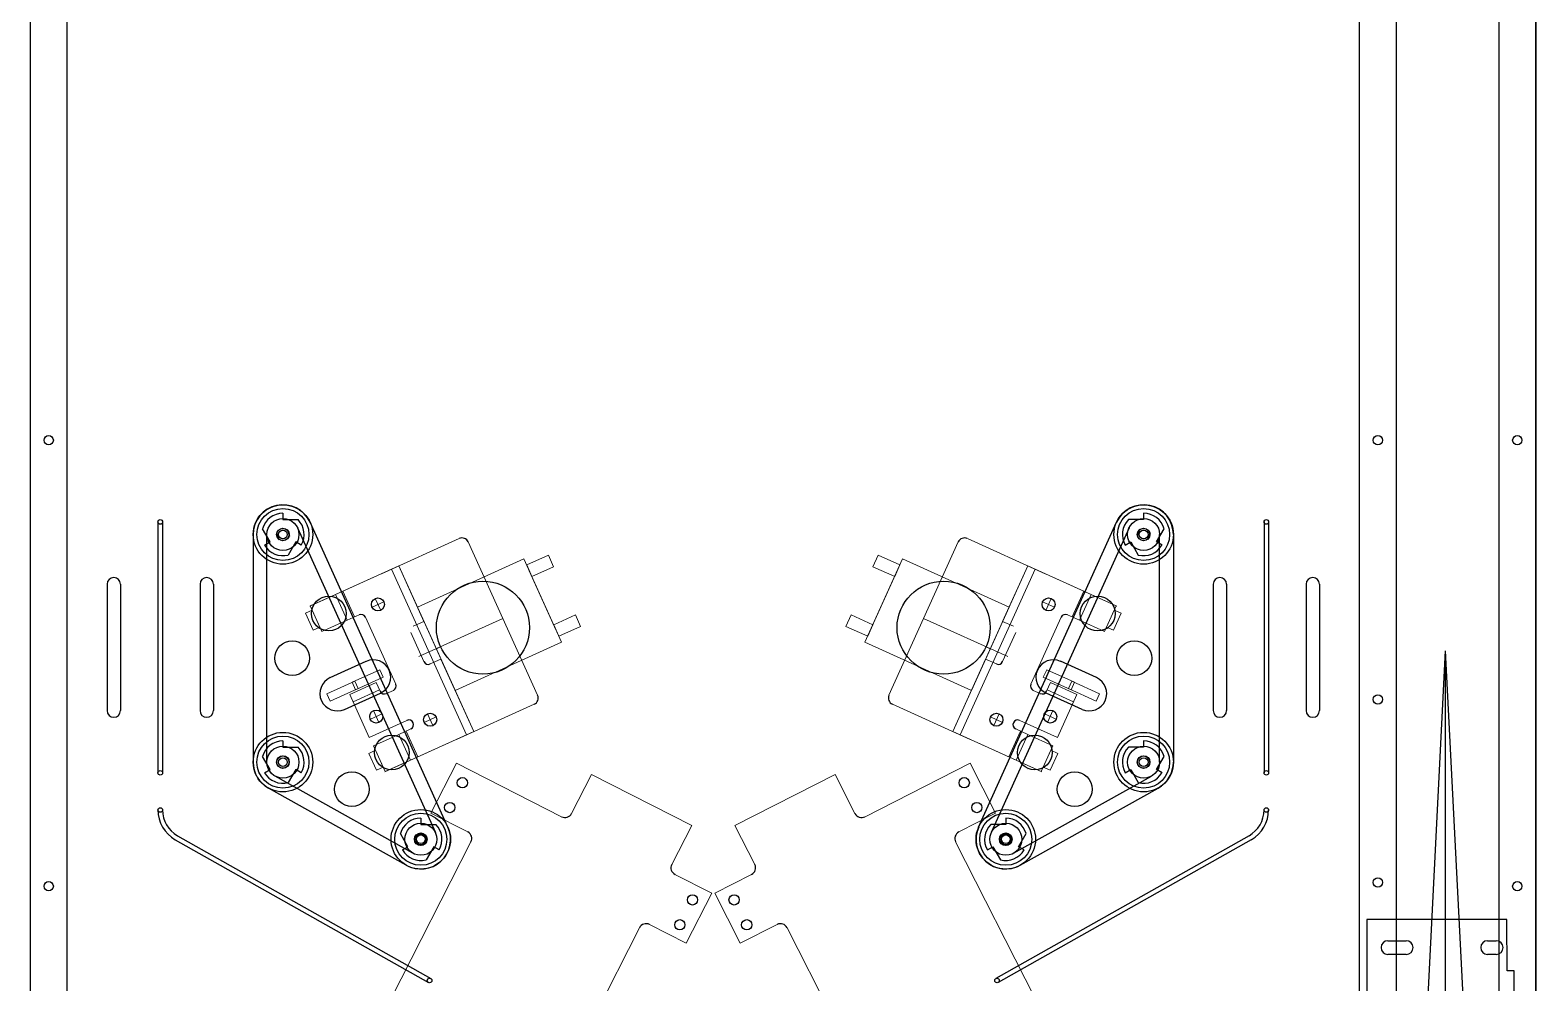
# Model space of a CAD drawing. Header units: metres. Extents: x 0 to 20.2, y 0 to 42.
# Drawn here: x 0 to 20.25, y 7.7 to 20.52 of the extents above; entities that cross this region are included whole.
import ezdxf

# ---------------------------------------------------------------- set-up
doc = ezdxf.new("R2010")
doc.units = ezdxf.units.M
for name, color, linetype in [('Z0_LOWERTHIRD', 4, 'Continuous'), ('Z0_TOPCOMP', 6, 'Continuous'), ('Z0_WOODOUTLINE', 5, 'Continuous'), ('Z_TATTOOMYSTIQUE', 37, 'Continuous')]:
    doc.layers.add(name, color=color, linetype=linetype)

msp = doc.modelspace()

# ---------------------------------------------------------------- linework, layer by layer
at = {"layer": 'Z0_LOWERTHIRD', "color": 4, "linetype": 'Continuous', "lineweight": 25}
for p, q in [((3.4, 14.017), (3.4, 13.932)), ((14.975, 14.017), (14.975, 13.932)), ((3.227, 13.632), (3.125, 13.808)), ((3.4, 13.932), (3.603, 13.932)), ((14.975, 13.932), (14.772, 13.932)), ((15.148, 13.632), (15.25, 13.808)), ((3.153, 13.59), (3.227, 13.632)), ((3.573, 13.632), (3.472, 13.456)), ((3.647, 13.59), (3.573, 13.632)), ((14.728, 13.59), (14.802, 13.632)), ((14.802, 13.632), (14.903, 13.456)), ((15.222, 13.59), (15.148, 13.632)), ((3.4, 10.955), (3.4, 10.87)), ((14.975, 10.955), (14.975, 10.87)), ((3.227, 10.57), (3.125, 10.746)), ((3.4, 10.87), (3.603, 10.87)), ((14.975, 10.87), (14.772, 10.87)), ((15.148, 10.57), (15.25, 10.746)), ((3.153, 10.527), (3.227, 10.57)), ((3.573, 10.57), (3.472, 10.394)), ((3.647, 10.527), (3.573, 10.57)), ((14.728, 10.527), (14.802, 10.57)), ((14.802, 10.57), (14.903, 10.394)), ((15.222, 10.527), (15.148, 10.57)), ((5.254, 9.917), (5.254, 9.832)), ((5.254, 9.832), (5.457, 9.832)), ((13.121, 9.832), (12.918, 9.832)), ((13.121, 9.917), (13.121, 9.832)), ((5.081, 9.532), (4.98, 9.708)), ((5.008, 9.49), (5.081, 9.532)), ((5.428, 9.532), (5.326, 9.356)), ((5.501, 9.49), (5.428, 9.532)), ((12.874, 9.49), (12.947, 9.532)), ((12.947, 9.532), (13.049, 9.356)), ((13.294, 9.532), (13.395, 9.708)), ((13.367, 9.49), (13.294, 9.532))]:
    msp.add_line(p, q, dxfattribs=at)
at = {"layer": 'Z0_LOWERTHIRD', "color": 6, "linetype": 'Continuous', "lineweight": 25}
for p, q in [((1.719, 13.901), (1.719, 10.526)), ((1.781, 13.901), (1.781, 10.526)), ((16.594, 13.901), (16.594, 10.526)), ((16.656, 13.901), (16.656, 10.526)), ((1.952, 9.626), (5.356, 7.705)), ((1.983, 9.68), (5.387, 7.759)), ((16.392, 9.68), (12.988, 7.759)), ((16.423, 9.626), (13.019, 7.705))]:
    msp.add_line(p, q, dxfattribs=at)
at = {"layer": 'Z0_LOWERTHIRD', "color": 34, "linetype": 'Continuous', "lineweight": 25}
for p, q in [((3.455, 13.804), (3.487, 13.709)), ((14.92, 13.804), (14.888, 13.709)), ((3.313, 13.755), (3.345, 13.66)), ((15.062, 13.755), (15.03, 13.66))]:
    msp.add_line(p, q, dxfattribs=at)
at = {"layer": 'Z0_LOWERTHIRD', "color": 4, "linetype": 'Continuous', "lineweight": 5}
for p, q in [((4.724, 13.205), (5.771, 13.678)), ((6.825, 11.57), (5.893, 13.632)), ((11.55, 11.57), (12.482, 13.632)), ((13.651, 13.205), (12.604, 13.678)), ((6.641, 13.404), (5.209, 12.756)), ((7.148, 12.282), (6.641, 13.404)), ((6.97, 13.454), (6.678, 13.322)), ((7.04, 13.299), (6.97, 13.454)), ((11.227, 12.282), (11.734, 13.404)), ((11.335, 13.299), (11.405, 13.454)), ((11.405, 13.454), (11.697, 13.322)), ((11.734, 13.404), (13.166, 12.756)), ((3.761, 12.769), (4.958, 13.311)), ((4.106, 12.925), (4.958, 13.311)), ((4.859, 13.266), (5.867, 11.036)), ((4.958, 13.311), (5.297, 12.563)), ((4.958, 13.311), (5.967, 11.081)), ((6.678, 13.322), (6.748, 13.167)), ((6.713, 13.245), (7.076, 12.442)), ((6.748, 13.167), (7.04, 13.299)), ((11.662, 13.245), (11.299, 12.442)), ((11.627, 13.167), (11.335, 13.299)), ((11.697, 13.322), (11.627, 13.167)), ((13.417, 13.311), (12.408, 11.081)), ((13.516, 13.266), (12.508, 11.036)), ((13.417, 13.311), (13.078, 12.563)), ((14.269, 12.925), (13.417, 13.311)), ((14.614, 12.769), (13.417, 13.311)), ((4.205, 12.97), (4.362, 12.623)), ((14.17, 12.97), (14.013, 12.623)), ((3.768, 12.772), (4.106, 12.925)), ((3.925, 12.426), (3.768, 12.772)), ((4.106, 12.925), (4.262, 12.578)), ((4.106, 12.925), (4.262, 12.578)), ((4.599, 12.755), (4.758, 12.827)), ((4.642, 12.871), (4.715, 12.711)), ((13.776, 12.755), (13.617, 12.827)), ((13.733, 12.871), (13.66, 12.711)), ((14.269, 12.925), (14.113, 12.578)), ((14.269, 12.925), (14.113, 12.578)), ((14.607, 12.772), (14.269, 12.925)), ((14.45, 12.426), (14.607, 12.772)), ((3.704, 12.672), (3.795, 12.713)), ((3.807, 12.444), (3.704, 12.672)), ((3.795, 12.713), (3.898, 12.485)), ((4.262, 12.578), (3.925, 12.426)), ((4.262, 12.578), (4.425, 12.652)), ((4.509, 12.62), (4.917, 11.719)), ((4.697, 12.751), (4.697, 12.751)), ((4.697, 12.751), (4.697, 12.751)), ((4.715, 12.711), (4.715, 12.711)), ((4.715, 12.711), (4.715, 12.711)), ((5.297, 12.563), (5.151, 12.497)), ((5.209, 12.756), (5.716, 11.635)), ((5.228, 12.09), (6.359, 12.601)), ((7.333, 12.651), (7.041, 12.519)), ((7.403, 12.496), (7.333, 12.651)), ((10.972, 12.496), (11.042, 12.651)), ((11.042, 12.651), (11.334, 12.519)), ((13.147, 12.09), (12.016, 12.601)), ((13.166, 12.756), (12.659, 11.635)), ((13.078, 12.563), (13.224, 12.497)), ((13.866, 12.62), (13.458, 11.719)), ((13.66, 12.711), (13.66, 12.711)), ((13.66, 12.711), (13.66, 12.711)), ((13.678, 12.751), (13.678, 12.751)), ((13.678, 12.751), (13.678, 12.751)), ((14.113, 12.578), (13.95, 12.652)), ((14.113, 12.578), (14.45, 12.426)), ((14.58, 12.713), (14.477, 12.485)), ((14.568, 12.444), (14.671, 12.672)), ((14.671, 12.672), (14.58, 12.713)), ((3.898, 12.485), (3.807, 12.444)), ((5.119, 12.413), (5.296, 12.022)), ((7.041, 12.519), (7.111, 12.364)), ((7.111, 12.364), (7.403, 12.496)), ((11.264, 12.364), (10.972, 12.496)), ((11.334, 12.519), (11.264, 12.364)), ((13.256, 12.413), (13.079, 12.022)), ((14.477, 12.485), (14.568, 12.444)), ((5.463, 12.196), (5.52, 12.221)), ((5.716, 11.635), (7.148, 12.282)), ((12.659, 11.635), (11.227, 12.282)), ((12.912, 12.196), (12.855, 12.221)), ((5.38, 11.991), (5.525, 12.057)), ((5.525, 12.057), (5.967, 11.081)), ((12.85, 12.057), (12.408, 11.081)), ((12.995, 11.991), (12.85, 12.057)), ((6.347, 11.909), (6.347, 11.909)), ((6.347, 11.909), (6.347, 11.909)), ((12.028, 11.909), (12.028, 11.909)), ((12.028, 11.909), (12.028, 11.909)), ((4.654, 11.741), (4.299, 11.581)), ((4.299, 11.581), (4.56, 11.003)), ((4.344, 11.481), (4.699, 11.642)), ((4.707, 11.624), (4.654, 11.741)), ((4.885, 11.635), (4.791, 11.593)), ((13.49, 11.635), (13.584, 11.593)), ((13.668, 11.624), (13.721, 11.741)), ((14.031, 11.481), (13.676, 11.642)), ((13.721, 11.741), (14.076, 11.581)), ((14.076, 11.581), (13.815, 11.003)), ((4.619, 11.363), (4.691, 11.203)), ((5.732, 10.975), (6.779, 11.448)), ((12.643, 10.975), (11.596, 11.448)), ((13.756, 11.363), (13.684, 11.203)), ((5.067, 11.232), (4.56, 11.003)), ((4.576, 11.247), (4.735, 11.319)), ((4.674, 11.242), (4.674, 11.242)), ((4.674, 11.242), (4.674, 11.242)), ((4.691, 11.203), (4.691, 11.203)), ((4.691, 11.203), (4.691, 11.203)), ((5.151, 11.2), (5.151, 11.2)), ((5.3, 11.205), (5.46, 11.277)), ((5.344, 11.321), (5.416, 11.161)), ((5.398, 11.2), (5.398, 11.2)), ((5.398, 11.2), (5.398, 11.2)), ((5.416, 11.161), (5.416, 11.161)), ((5.416, 11.161), (5.416, 11.161)), ((13.075, 11.205), (12.915, 11.277)), ((13.031, 11.321), (12.959, 11.161)), ((12.959, 11.161), (12.959, 11.161)), ((12.959, 11.161), (12.959, 11.161)), ((12.977, 11.2), (12.977, 11.2)), ((12.977, 11.2), (12.977, 11.2)), ((13.224, 11.2), (13.224, 11.2)), ((13.308, 11.232), (13.815, 11.003)), ((13.799, 11.247), (13.64, 11.319)), ((13.684, 11.203), (13.684, 11.203)), ((13.684, 11.203), (13.684, 11.203)), ((13.701, 11.242), (13.701, 11.242)), ((13.701, 11.242), (13.701, 11.242)), ((4.62, 10.889), (4.957, 11.042)), ((5.967, 11.081), (4.77, 10.539)), ((5.12, 11.116), (4.957, 11.042)), ((4.957, 11.042), (5.114, 10.695)), ((4.957, 11.042), (5.114, 10.695)), ((5.214, 10.74), (5.056, 11.087)), ((5.114, 10.695), (5.967, 11.081)), ((12.408, 11.081), (13.605, 10.539)), ((13.261, 10.695), (12.408, 11.081)), ((13.161, 10.74), (13.319, 11.087)), ((13.255, 11.116), (13.418, 11.042)), ((13.418, 11.042), (13.261, 10.695)), ((13.418, 11.042), (13.261, 10.695)), ((13.755, 10.889), (13.418, 11.042)), ((4.556, 10.788), (4.647, 10.83)), ((4.659, 10.56), (4.556, 10.788)), ((4.777, 10.542), (4.62, 10.889)), ((4.647, 10.83), (4.75, 10.602)), ((13.598, 10.542), (13.755, 10.889)), ((13.728, 10.83), (13.625, 10.602)), ((13.716, 10.56), (13.819, 10.788)), ((13.819, 10.788), (13.728, 10.83)), ((4.75, 10.602), (4.659, 10.56)), ((5.114, 10.695), (4.777, 10.542)), ((4.967, 10.571), (4.967, 10.571)), ((4.967, 10.571), (4.967, 10.571)), ((13.261, 10.695), (13.598, 10.542)), ((13.408, 10.571), (13.408, 10.571)), ((13.408, 10.571), (13.408, 10.571)), ((13.625, 10.602), (13.716, 10.56))]:
    msp.add_line(p, q, dxfattribs=at)
at = {"layer": 'Z0_LOWERTHIRD', "color": 5, "linetype": 'Continuous', "lineweight": 25}
for p, q in [((1.035, 13.063), (1.035, 11.363)), ((1.215, 13.063), (1.215, 11.363)), ((2.285, 13.063), (2.285, 11.363)), ((2.465, 13.063), (2.465, 11.363)), ((15.91, 13.063), (15.91, 11.363)), ((16.09, 13.063), (16.09, 11.363)), ((17.16, 13.063), (17.16, 11.363)), ((17.34, 13.063), (17.34, 11.363)), ((4.034, 11.807), (4.518, 12.026)), ((14.341, 11.807), (13.857, 12.026)), ((4.228, 11.38), (4.712, 11.599)), ((14.147, 11.38), (13.663, 11.599))]:
    msp.add_line(p, q, dxfattribs=at)
at = {"layer": 'Z0_LOWERTHIRD', "color": 6, "linetype": 'Continuous', "lineweight": 5}
for p, q in [((4.365, 11.759), (3.992, 11.59)), ((4.704, 11.912), (4.331, 11.744)), ((4.41, 11.66), (4.365, 11.759)), ((4.376, 11.644), (4.749, 11.813)), ((4.749, 11.813), (4.704, 11.912)), ((13.626, 11.813), (13.671, 11.912)), ((13.999, 11.644), (13.626, 11.813)), ((13.671, 11.912), (14.044, 11.744)), ((13.965, 11.66), (14.01, 11.759)), ((14.01, 11.759), (14.383, 11.59)), ((3.992, 11.59), (4.037, 11.491)), ((4.037, 11.491), (4.41, 11.66)), ((4.331, 11.744), (4.376, 11.644)), ((14.338, 11.491), (13.965, 11.66)), ((14.044, 11.744), (13.999, 11.644)), ((14.383, 11.59), (14.338, 11.491))]:
    msp.add_line(p, q, dxfattribs=at)
at = {"layer": 'Z0_LOWERTHIRD', "color": 2, "linetype": 'Continuous', "lineweight": 25}
for centre, radius in [((3.4, 13.732), 0.4), ((14.975, 13.732), 0.4), ((3.4, 13.732), 0.215), ((14.975, 13.732), 0.215), ((3.4, 10.67), 0.4), ((14.975, 10.67), 0.4), ((3.4, 10.67), 0.215), ((14.975, 10.67), 0.215), ((5.254, 9.632), 0.4), ((13.121, 9.632), 0.4), ((5.254, 9.632), 0.215), ((13.121, 9.632), 0.215)]:
    msp.add_circle(centre, radius, dxfattribs=at)
at = {"layer": 'Z0_LOWERTHIRD', "color": 6, "linetype": 'Continuous', "lineweight": 25}
for centre in [(3.4, 13.732), (14.975, 13.732), (3.4, 10.67), (14.975, 10.67), (5.254, 9.632), (13.121, 9.632)]:
    msp.add_circle(centre, 0.35, dxfattribs=at)
at = {"layer": 'Z0_LOWERTHIRD', "color": 4, "linetype": 'Continuous', "lineweight": 25}
for centre, radius in [((3.4, 13.732), 0.085), ((3.4, 13.732), 0.059), ((14.975, 13.732), 0.085), ((14.975, 13.732), 0.059), ((6.09, 12.479), 0.626), ((12.285, 12.479), 0.626), ((4.678, 12.791), 0.0876), ((13.697, 12.791), 0.0876), ((4.655, 11.283), 0.0876), ((13.72, 11.283), 0.0876), ((5.38, 11.241), 0.0876), ((12.995, 11.241), 0.0876), ((3.4, 10.67), 0.085), ((14.975, 10.67), 0.085), ((3.4, 10.67), 0.059), ((14.975, 10.67), 0.059), ((5.813, 10.393), 0.069), ((12.562, 10.393), 0.069), ((5.643, 10.059), 0.069), ((12.732, 10.059), 0.069), ((5.254, 9.632), 0.085), ((5.254, 9.632), 0.059), ((13.121, 9.632), 0.085), ((13.121, 9.632), 0.059), ((8.908, 8.816), 0.069), ((9.467, 8.816), 0.069), ((8.738, 8.482), 0.069), ((9.637, 8.482), 0.069)]:
    msp.add_circle(centre, radius, dxfattribs=at)
at = {"layer": 'Z0_LOWERTHIRD', "color": 5, "linetype": 'Continuous', "lineweight": 25}
for centre, radius in [((3.4, 13.732), 0.0825), ((14.975, 13.732), 0.0825), ((4.018, 12.668), 0.234), ((14.357, 12.668), 0.234), ((3.525, 12.068), 0.234), ((14.85, 12.068), 0.234), ((4.864, 10.799), 0.234), ((13.511, 10.799), 0.234), ((3.4, 10.67), 0.0825), ((14.975, 10.67), 0.0825), ((4.327, 10.306), 0.234), ((14.048, 10.306), 0.234), ((5.254, 9.632), 0.0825), ((13.121, 9.632), 0.0825)]:
    msp.add_circle(centre, radius, dxfattribs=at)
at = {"layer": 'Z0_LOWERTHIRD', "color": 37, "linetype": 'Continuous', "lineweight": 25}
for centre in [(5.254, 9.632), (13.121, 9.632)]:
    msp.add_circle(centre, 0.075, dxfattribs=at)
at = {"layer": 'Z0_LOWERTHIRD', "color": 4, "linetype": 'Continuous', "lineweight": 25}
for centre, radius, start, end in [((3.4, 13.732), 0.285, 90, 164.5679), ((14.975, 13.732), 0.285, 15.4321, 90), ((3.4, 13.732), 0.285, -30, 44.5679), ((14.975, 13.732), 0.285, 135.4321, -150), ((3.4, 13.732), 0.285, -150, -75.4321), ((5.809, 13.594), 0.0921, 24.3367, 114.3367), ((12.566, 13.594), 0.0921, 65.6633, 155.6633), ((14.975, 13.732), 0.285, -104.5679, -30), ((4.451, 12.594), 0.0636, 24.3367, 114.3367), ((13.924, 12.594), 0.0636, 65.6633, 155.6633), ((5.354, 12.049), 0.0636, -155.6633, -65.6633), ((13.021, 12.049), 0.0636, -114.3367, -24.3367), ((4.765, 11.65), 0.0636, -155.6633, -65.6633), ((4.859, 11.693), 0.0636, -65.6633, 24.3367), ((6.741, 11.532), 0.0921, -65.6633, 24.3367), ((11.634, 11.532), 0.0921, 155.6633, -114.3367), ((13.516, 11.693), 0.0636, 155.6633, -114.3367), ((13.61, 11.65), 0.0636, -114.3367, -24.3367), ((5.094, 11.174), 0.0636, -65.6633, 114.3367), ((13.281, 11.174), 0.0636, 65.6633, -114.3367), ((3.4, 10.67), 0.285, 90, 164.5679), ((14.975, 10.67), 0.285, 15.4321, 90), ((3.4, 10.67), 0.285, -30, 44.5679), ((14.975, 10.67), 0.285, 135.4321, -150), ((3.4, 10.67), 0.285, -150, -75.4321), ((14.975, 10.67), 0.285, -104.5679, -30), ((7.193, 10.025), 0.1, -117, -27), ((11.182, 10.025), 0.1, -153, -63), ((5.254, 9.632), 0.285, 90, 164.5679), ((5.254, 9.632), 0.285, -30, 44.5679), ((5.84, 9.641), 0.1, -27, 63), ((12.535, 9.641), 0.1, 117, -153), ((13.121, 9.632), 0.285, 135.4321, -150), ((13.121, 9.632), 0.285, 15.4321, 90), ((5.254, 9.632), 0.285, -150, -75.4321), ((13.121, 9.632), 0.285, -104.5679, -30), ((8.718, 9.248), 0.1, 153, -117), ((9.657, 9.248), 0.1, -63, 27), ((8.284, 8.396), 0.1, 63, 153), ((10.091, 8.396), 0.1, 27, 117)]:
    msp.add_arc(centre, radius, start, end, dxfattribs=at)
at = {"layer": 'Z0_LOWERTHIRD', "color": 5, "linetype": 'Continuous', "lineweight": 25}
for centre, radius, start, end in [((1.125, 13.063), 0.09, 0, 180), ((2.375, 13.063), 0.09, 0, 180), ((16, 13.063), 0.09, 0, 180), ((17.25, 13.063), 0.09, 0, 180), ((4.615, 11.812), 0.234, -65.6633, 114.3367), ((13.76, 11.812), 0.234, 65.6633, -114.3367), ((4.131, 11.593), 0.234, 114.3367, -65.6633), ((14.244, 11.593), 0.234, -114.3367, 65.6633), ((1.125, 11.363), 0.09, 180, 0), ((2.375, 11.363), 0.09, 180, 0), ((16, 11.363), 0.09, 180, 0), ((17.25, 11.363), 0.09, 180, 0)]:
    msp.add_arc(centre, radius, start, end, dxfattribs=at)
at = {"layer": 'Z0_LOWERTHIRD', "color": 6, "linetype": 'Continuous', "lineweight": 25}
for centre, radius, start, end in [((2.178, 10.026), 0.459, 180, -119.4385), ((2.178, 10.026), 0.397, 180, -119.4385), ((16.197, 10.026), 0.397, -60.5615, 0), ((16.197, 10.026), 0.459, -60.5615, 0)]:
    msp.add_arc(centre, radius, start, end, dxfattribs=at)
at = {"layer": 'Z0_TOPCOMP', "color": 6, "linetype": 'Continuous', "lineweight": 25}
for p, q in [((0, 42), (0, 0)), ((0.5, 0), (0.5, 42)), ((19.75, 42), (19.75, 0)), ((20.25, 0), (20.25, 42)), ((17.875, 32), (17.875, 7.5)), ((18.375, 7.5), (18.375, 32))]:
    msp.add_line(p, q, dxfattribs=at)
at = {"layer": 'Z0_TOPCOMP', "color": 2, "linetype": 'Continuous', "lineweight": 25}
for p, q in [((3.596, 13.821), (5.45, 9.721)), ((5.619, 9.797), (3.764, 13.897)), ((12.756, 9.797), (14.611, 13.897)), ((14.779, 13.821), (12.925, 9.721)), ((3, 13.732), (3, 10.67)), ((3.185, 10.67), (3.185, 13.732)), ((15.19, 10.67), (15.19, 13.732)), ((15.375, 13.732), (15.375, 10.67)), ((5.149, 9.444), (3.295, 10.482)), ((13.226, 9.444), (15.08, 10.482)), ((5.059, 9.283), (3.205, 10.321)), ((13.316, 9.283), (15.17, 10.321))]:
    msp.add_line(p, q, dxfattribs=at)
at = {"layer": 'Z0_TOPCOMP', "color": 37, "linetype": 'Continuous', "lineweight": 25}
for p, q in [((5.619, 9.797), (3.764, 13.897)), ((12.756, 9.797), (14.611, 13.897)), ((3, 13.732), (3, 10.67)), ((15.375, 13.732), (15.375, 10.67)), ((5.059, 9.283), (3.205, 10.321)), ((13.316, 9.283), (15.17, 10.321))]:
    msp.add_line(p, q, dxfattribs=at)
at = {"layer": 'Z0_TOPCOMP', "color": 6, "linetype": 'Continuous', "lineweight": 25}
for centre in [(1.75, 13.901), (16.625, 13.901), (1.75, 10.526), (16.625, 10.526), (1.75, 10.026), (16.625, 10.026), (5.372, 7.732), (13.003, 7.732)]:
    msp.add_circle(centre, 0.0312, dxfattribs=at)
at = {"layer": 'Z0_TOPCOMP', "color": 37, "linetype": 'Continuous', "lineweight": 25}
for centre, start, end in [((3.4, 13.732), 24.3367, -180), ((14.975, 13.732), 0, 155.6633), ((3.4, 10.67), 180, -119.2286), ((14.975, 10.67), -60.7714, 0), ((5.254, 9.632), -119.2286, 24.3367), ((13.121, 9.632), 155.6633, -60.7714)]:
    msp.add_arc(centre, 0.4, start, end, dxfattribs=at)
at = {"layer": 'Z0_WOODOUTLINE', "color": 5, "linetype": 'Continuous', "lineweight": 25}
for p, q in [((0, 42), (0, 3.602)), ((20.25, 42), (20.25, 4.165))]:
    msp.add_line(p, q, dxfattribs=at)
at = {"layer": 'Z0_WOODOUTLINE', "color": 6, "linetype": 'Continuous', "lineweight": 25}
for p in [(18.629, 4.165), (19.035, 4.165), (19.441, 4.165)]:
    msp.add_line(p, (19.035, 12.165), dxfattribs=at)
at = {"layer": 'Z0_WOODOUTLINE', "color": 5, "linetype": 'Continuous', "lineweight": 25}
for centre in [(0.25, 15), (18.125, 15), (20, 15), (18.125, 11.513), (18.125, 9.052), (0.25, 9), (20, 9)]:
    msp.add_circle(centre, 0.0625, dxfattribs=at)
at = {"layer": 'Z_TATTOOMYSTIQUE', "color": 4, "linetype": 'Continuous', "lineweight": 5}
for p, q in [((5.734, 10.656), (5.391, 9.982)), ((5.734, 10.656), (7.147, 9.935)), ((12.641, 10.656), (11.228, 9.935)), ((12.641, 10.656), (12.984, 9.982)), ((7.55, 10.505), (7.282, 9.979)), ((8.897, 9.819), (7.55, 10.505)), ((9.478, 9.819), (10.825, 10.505)), ((10.825, 10.505), (11.093, 9.979)), ((5.886, 9.73), (5.391, 9.982)), ((12.489, 9.73), (12.984, 9.982)), ((8.629, 9.293), (8.897, 9.819)), ((9.746, 9.293), (9.478, 9.819)), ((4.857, 7.491), (5.929, 9.596)), ((13.518, 7.491), (12.446, 9.596)), ((8.672, 9.158), (9.167, 8.906)), ((9.703, 9.158), (9.208, 8.906)), ((8.824, 8.233), (9.167, 8.906)), ((9.551, 8.233), (9.208, 8.906)), ((7.122, 6.337), (8.195, 8.441)), ((8.824, 8.233), (8.329, 8.485)), ((9.551, 8.233), (10.046, 8.485)), ((11.253, 6.337), (10.18, 8.441))]:
    msp.add_line(p, q, dxfattribs=at)
at = {"layer": 'Z_TATTOOMYSTIQUE', "color": 4, "linetype": 'Continuous', "lineweight": 25}
for p, q in [((19.858, 8.552), (17.978, 8.552)), ((17.978, 8.552), (17.978, 3.702)), ((19.865, 7.862), (19.858, 8.552)), ((18.168, 8.175), (18.168, 8.175)), ((18.261, 8.267), (18.506, 8.267)), ((18.598, 8.175), (18.598, 8.175)), ((19.508, 8.175), (19.508, 8.175)), ((19.601, 8.267), (19.716, 8.267)), ((19.808, 8.175), (19.808, 8.175)), ((18.506, 8.082), (18.261, 8.082)), ((19.716, 8.082), (19.601, 8.082)), ((19.958, 7.862), (19.865, 7.862)), ((19.958, 3.702), (19.958, 7.862))]:
    msp.add_line(p, q, dxfattribs=at)
for centre, start, end in [((18.261, 8.175), 90, 180), ((18.261, 8.175), 180, -90), ((18.506, 8.175), 0, 90), ((18.506, 8.175), -90, 0), ((19.601, 8.175), 90, 180), ((19.601, 8.175), 180, -90), ((19.716, 8.175), 0, 90), ((19.716, 8.175), -90, 0)]:
    msp.add_arc(centre, 0.0925, start, end, dxfattribs=at)

doc.saveas('drawing.dxf')
